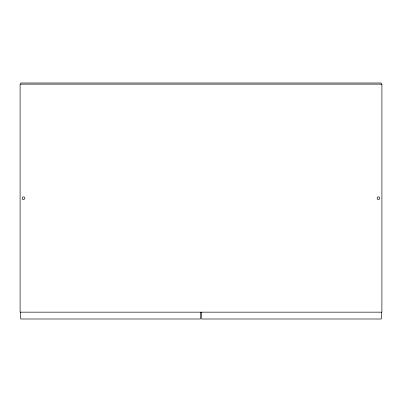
<?xml version="1.0" encoding="UTF-8"?>
<svg xmlns="http://www.w3.org/2000/svg" width="402" height="402" viewBox="0 0 402 402"><rect width="100%" height="100%" fill="white"/><g stroke="black" fill="none" stroke-linecap="round" stroke-linejoin="round"><path stroke-width="0.6" d="M381.332 312.163L381.332 319.002L201.568 319.002L201.568 312.163M381.141 84.139L381.141 82.998L20.859 82.998L20.859 84.139M200.432 312.163L200.432 319.002L20.668 319.002L20.668 312.163M381.9 84.139L20.1 84.139L20.1 312.163L381.9 312.163L381.9 84.139M377.538 199.09A1.332 1.332 0 0 0 379.764 198.493A1.332 1.332 0 0 0 378.136 196.864A1.332 1.332 0 0 0 377.538 199.09M22.854 199.302A1.332 1.332 0 0 0 24.849 198.151A1.332 1.332 0 0 0 22.854 197A1.332 1.332 0 0 0 22.854 199.302"/></g></svg>
